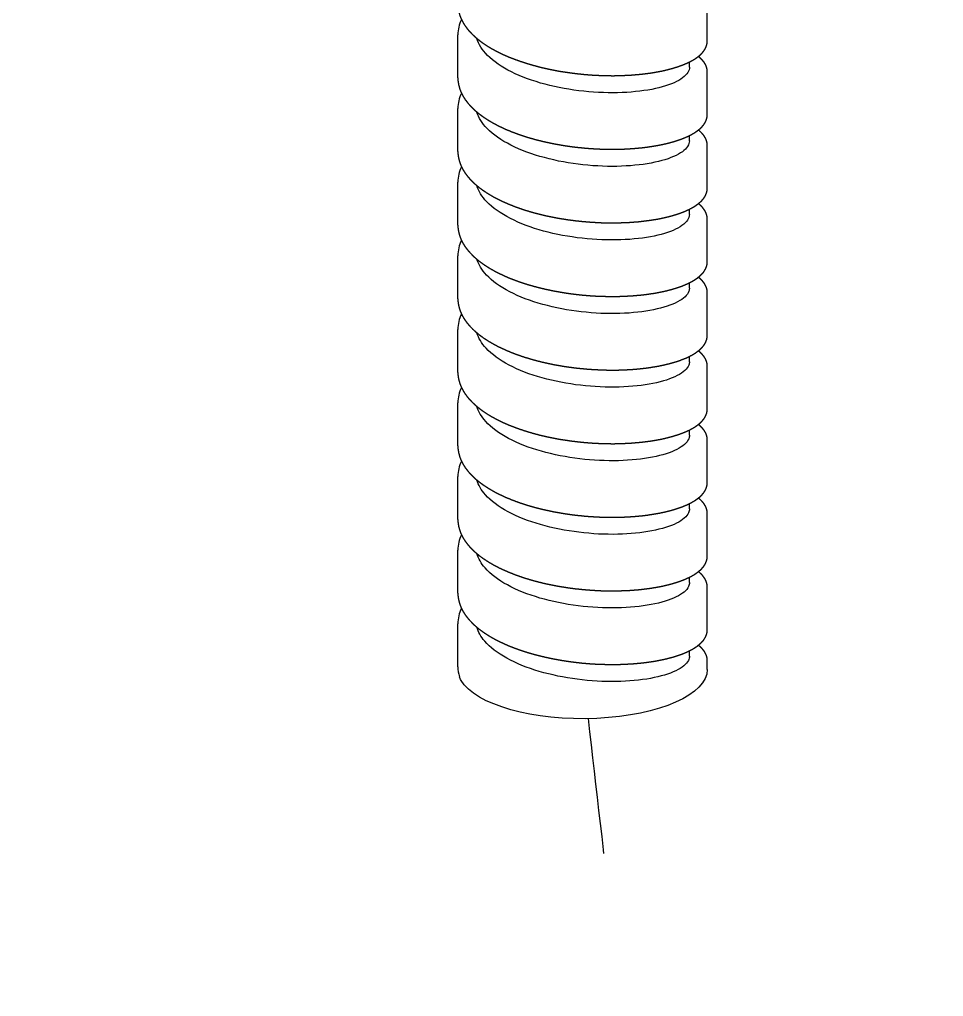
# Model space of a CAD drawing. Extents: x 1919 to 2339, y -1533 to -939.
# Drawn here: x 2101.2 to 2111.57, y -1285.83 to -1274.86 of the extents above; entities that cross this region are included whole.
import ezdxf

# ---------------------------------------------------------------- set-up
doc = ezdxf.new("R2010")
doc.units = 0
doc.header["$LTSCALE"] = 7
doc.header["$MEASUREMENT"] = 0
doc.linetypes.add('CENTER', pattern=[2, 1.25, -0.25, 0.25, -0.25])
doc.layers.add('CL', color=1, linetype='CENTER')
doc.layers.add('DWG', color=7, linetype='CONTINUOUS')

msp = doc.modelspace()

# ---------------------------------------------------------------- linework, layer by layer
at = {"layer": 'CL', "color": 1, "linetype": 'CENTER'}
msp.add_spline([(2098.18, -1416.952), (2100.984, -1432.484), (2130.026, -1423.891), (2127.916, -1358.228), (2107.86, -1285.062), (2107.586, -1282.708)], degree=3, dxfattribs=at)
at = {"layer": 'DWG'}
for p, q in [((2108.921, -1275.099), (2108.921, -1274.616)), ((2106.121, -1275.513), (2106.121, -1275.029)), ((2108.721, -1275.393), (2108.721, -1275.333)), ((2108.921, -1275.926), (2108.921, -1275.442)), ((2106.121, -1276.339), (2106.121, -1275.856)), ((2108.721, -1276.219), (2108.721, -1276.16)), ((2108.921, -1276.752), (2108.921, -1276.269)), ((2106.121, -1277.166), (2106.121, -1276.682)), ((2108.721, -1277.046), (2108.721, -1276.986)), ((2108.921, -1277.579), (2108.921, -1277.096)), ((2106.121, -1277.992), (2106.121, -1277.509)), ((2108.721, -1277.872), (2108.721, -1277.813)), ((2108.921, -1278.406), (2108.921, -1277.922)), ((2106.121, -1278.819), (2106.121, -1278.336)), ((2108.721, -1278.699), (2108.721, -1278.639)), ((2108.921, -1279.232), (2108.921, -1278.749)), ((2106.121, -1279.646), (2106.121, -1279.162)), ((2108.721, -1279.526), (2108.721, -1279.466)), ((2108.921, -1280.059), (2108.921, -1279.575)), ((2106.121, -1280.472), (2106.121, -1279.989)), ((2108.721, -1280.352), (2108.721, -1280.293)), ((2108.921, -1280.885), (2108.921, -1280.402)), ((2106.121, -1281.299), (2106.121, -1280.815)), ((2108.721, -1281.179), (2108.721, -1281.119)), ((2108.921, -1281.712), (2108.921, -1281.229)), ((2106.121, -1282.125), (2106.121, -1281.642)), ((2108.721, -1282.005), (2108.721, -1281.946)), ((2108.921, -1282.155), (2108.921, -1282.055))]:
    msp.add_line(p, q, dxfattribs=at)
for centre, radius, start, end in [((2106.52, -1275.033), 0.4, 153.9251, 179.4088), ((2106.52, -1275.86), 0.4, 153.9251, 179.4088), ((2106.52, -1276.687), 0.4, 153.9251, 179.4088), ((2106.52, -1277.513), 0.4, 153.9251, 179.4088), ((2106.52, -1278.34), 0.4, 153.9251, 179.4088), ((2106.52, -1279.166), 0.4, 153.9251, 179.4088), ((2106.52, -1279.993), 0.4, 153.9251, 179.4088), ((2106.52, -1280.82), 0.4, 153.9251, 179.4088), ((2106.52, -1281.646), 0.4, 153.9251, 179.4088), ((2106.502, -1282.124), 0.382, 180.1448, 197.3432)]:
    msp.add_arc(centre, radius, start, end, dxfattribs=at)
at = {"layer": 'DWG', "extrusion": (0, 0, -1)}
msp.add_ellipse((2107.521, -1282.155), major_axis=(-1.4, 0), ratio=0.395546, start_param=3.141593, end_param=6.056049, dxfattribs=at)
at = {"layer": 'DWG'}
for points, degree, knots in [([(2106.121, -1274.686), (2106.121, -1274.705), (2106.122, -1274.723), (2106.125, -1274.742), (2106.128, -1274.761), (2106.133, -1274.779), (2106.138, -1274.798), (2106.144, -1274.816), (2106.151, -1274.835), (2106.159, -1274.853), (2106.168, -1274.871), (2106.177, -1274.889), (2106.188, -1274.906), (2106.199, -1274.924), (2106.212, -1274.941), (2106.225, -1274.959), (2106.239, -1274.976), (2106.254, -1274.993), (2106.27, -1275.009), (2106.286, -1275.026), (2106.303, -1275.042), (2106.321, -1275.058), (2106.34, -1275.074), (2106.359, -1275.089), (2106.38, -1275.105), (2106.4, -1275.12), (2106.422, -1275.134), (2106.444, -1275.149), (2106.466, -1275.163), (2106.49, -1275.177), (2106.514, -1275.19), (2106.538, -1275.204), (2106.563, -1275.217), (2106.589, -1275.23), (2106.616, -1275.243), (2106.643, -1275.255), (2106.67, -1275.267), (2106.698, -1275.279), (2106.726, -1275.29), (2106.755, -1275.301), (2106.785, -1275.312), (2106.815, -1275.323), (2106.845, -1275.333), (2106.876, -1275.343), (2106.908, -1275.353), (2106.939, -1275.362), (2106.971, -1275.371), (2107.004, -1275.38), (2107.036, -1275.389), (2107.069, -1275.397), (2107.102, -1275.404), (2107.136, -1275.412), (2107.169, -1275.419), (2107.202, -1275.425), (2107.236, -1275.432), (2107.27, -1275.438), (2107.305, -1275.443), (2107.339, -1275.448), (2107.373, -1275.453), (2107.408, -1275.458), (2107.442, -1275.462), (2107.477, -1275.466), (2107.512, -1275.47), (2107.546, -1275.473), (2107.583, -1275.476), (2107.62, -1275.479), (2107.657, -1275.481), (2107.695, -1275.483), (2107.731, -1275.484), (2107.768, -1275.486), (2107.805, -1275.486), (2107.841, -1275.487), (2107.878, -1275.487), (2107.913, -1275.486), (2107.949, -1275.485), (2107.984, -1275.484), (2108.019, -1275.482), (2108.053, -1275.481), (2108.088, -1275.478), (2108.121, -1275.475), (2108.155, -1275.472), (2108.188, -1275.469), (2108.22, -1275.465), (2108.252, -1275.461), (2108.283, -1275.457), (2108.314, -1275.452), (2108.344, -1275.447), (2108.374, -1275.441), (2108.403, -1275.436), (2108.432, -1275.43), (2108.459, -1275.423), (2108.487, -1275.416), (2108.513, -1275.409), (2108.539, -1275.402), (2108.564, -1275.394), (2108.589, -1275.387), (2108.612, -1275.378), (2108.635, -1275.37), (2108.657, -1275.361), (2108.679, -1275.352), (2108.699, -1275.343), (2108.719, -1275.334), (2108.738, -1275.324), (2108.757, -1275.314), (2108.774, -1275.303), (2108.791, -1275.293), (2108.806, -1275.282), (2108.821, -1275.271), (2108.835, -1275.259), (2108.848, -1275.247), (2108.86, -1275.236), (2108.87, -1275.223), (2108.88, -1275.212), (2108.888, -1275.2), (2108.895, -1275.188), (2108.902, -1275.176), (2108.907, -1275.164), (2108.912, -1275.151), (2108.916, -1275.138), (2108.918, -1275.125), (2108.92, -1275.112), (2108.921, -1275.099)], 1, [0, 0, 0.175845, 0.351689, 0.527534, 0.703378, 0.879223, 1.055067, 1.230912, 1.406757, 1.582601, 1.758446, 1.93429, 2.110135, 2.287598, 2.465062, 2.642525, 2.819989, 2.997452, 3.174916, 3.35238, 3.529843, 3.707307, 3.88477, 4.062234, 4.239697, 4.41456, 4.589423, 4.764285, 4.939148, 5.114011, 5.288874, 5.463736, 5.638599, 5.813462, 5.988325, 6.163187, 6.33805, 6.512913, 6.688138, 6.863362, 7.038587, 7.213812, 7.389037, 7.564262, 7.739487, 7.914711, 8.089936, 8.265161, 8.440386, 8.615611, 8.790836, 8.964126, 9.137416, 9.310706, 9.483996, 9.657286, 9.830576, 10.003866, 10.177156, 10.350446, 10.523736, 10.697026, 10.870316, 11.043606, 11.230218, 11.41683, 11.603442, 11.790054, 11.976666, 12.163278, 12.349889, 12.536501, 12.723113, 12.909725, 13.096337, 13.282949, 13.469353, 13.655757, 13.842161, 14.028565, 14.214969, 14.401374, 14.587778, 14.774182, 14.960586, 15.14699, 15.333394, 15.519798, 15.707045, 15.894291, 16.081538, 16.268784, 16.456031, 16.643277, 16.830524, 17.01777, 17.205017, 17.392263, 17.57951, 17.766756, 17.957056, 18.147355, 18.337654, 18.527954, 18.718253, 18.908552, 19.098852, 19.289151, 19.47945, 19.66975, 19.860049, 20.050348, 20.222322, 20.394295, 20.566269, 20.738242, 20.910216, 21.082189, 21.254163, 21.426136, 21.59811, 21.770083, 21.770083]), ([(2108.721, -1275.393), (2108.72, -1275.402), (2108.713, -1275.454), (2108.625, -1275.545), (2108.357, -1275.64), (2107.976, -1275.687), (2107.534, -1275.673), (2107.09, -1275.594), (2106.704, -1275.453), (2106.439, -1275.271), (2106.353, -1275.134), (2106.334, -1275.069)], 3, [58.612776, 58.612776, 58.612776, 58.612776, 58.695837, 59.064993, 59.434149, 59.803305, 60.172462, 60.541618, 60.910774, 61.27993, 61.606565, 61.606565, 61.606565, 61.606565]), ([(2108.921, -1275.442), (2108.92, -1275.43), (2108.919, -1275.418), (2108.916, -1275.406), (2108.913, -1275.393), (2108.909, -1275.381), (2108.904, -1275.37), (2108.898, -1275.358), (2108.891, -1275.347), (2108.884, -1275.335), (2108.875, -1275.325), (2108.867, -1275.314), (2108.856, -1275.303), (2108.845, -1275.292), (2108.833, -1275.281), (2108.821, -1275.271)], 1, [0, 0, 0.162538, 0.325076, 0.487615, 0.650153, 0.812691, 0.975229, 1.137767, 1.300306, 1.462844, 1.625382, 1.78792, 1.964575, 2.141229, 2.317883, 2.4851, 2.4851]), ([(2106.121, -1275.513), (2106.121, -1275.531), (2106.122, -1275.55), (2106.125, -1275.569), (2106.128, -1275.587), (2106.133, -1275.606), (2106.138, -1275.625), (2106.144, -1275.643), (2106.151, -1275.661), (2106.159, -1275.68), (2106.168, -1275.698), (2106.177, -1275.715), (2106.188, -1275.733), (2106.199, -1275.751), (2106.212, -1275.768), (2106.225, -1275.785), (2106.239, -1275.802), (2106.254, -1275.819), (2106.27, -1275.836), (2106.286, -1275.852), (2106.303, -1275.869), (2106.321, -1275.885), (2106.34, -1275.9), (2106.359, -1275.916), (2106.38, -1275.931), (2106.4, -1275.946), (2106.422, -1275.961), (2106.444, -1275.975), (2106.466, -1275.989), (2106.49, -1276.003), (2106.514, -1276.017), (2106.538, -1276.03), (2106.563, -1276.044), (2106.589, -1276.057), (2106.616, -1276.069), (2106.643, -1276.082), (2106.67, -1276.094), (2106.698, -1276.105), (2106.726, -1276.117), (2106.755, -1276.128), (2106.785, -1276.139), (2106.815, -1276.15), (2106.845, -1276.16), (2106.876, -1276.17), (2106.908, -1276.18), (2106.939, -1276.189), (2106.971, -1276.198), (2107.004, -1276.207), (2107.036, -1276.215), (2107.069, -1276.223), (2107.102, -1276.231), (2107.136, -1276.238), (2107.169, -1276.245), (2107.202, -1276.252), (2107.236, -1276.258), (2107.27, -1276.264), (2107.305, -1276.27), (2107.339, -1276.275), (2107.373, -1276.28), (2107.408, -1276.285), (2107.442, -1276.289), (2107.477, -1276.293), (2107.512, -1276.296), (2107.546, -1276.3), (2107.583, -1276.303), (2107.62, -1276.305), (2107.657, -1276.308), (2107.695, -1276.31), (2107.731, -1276.311), (2107.768, -1276.312), (2107.805, -1276.313), (2107.841, -1276.313), (2107.878, -1276.313), (2107.913, -1276.313), (2107.949, -1276.312), (2107.984, -1276.311), (2108.019, -1276.309), (2108.053, -1276.307), (2108.088, -1276.305), (2108.121, -1276.302), (2108.155, -1276.299), (2108.188, -1276.296), (2108.22, -1276.292), (2108.252, -1276.288), (2108.283, -1276.283), (2108.314, -1276.278), (2108.344, -1276.273), (2108.374, -1276.268), (2108.403, -1276.262), (2108.432, -1276.256), (2108.459, -1276.25), (2108.487, -1276.243), (2108.513, -1276.236), (2108.539, -1276.229), (2108.564, -1276.221), (2108.589, -1276.213), (2108.612, -1276.205), (2108.635, -1276.197), (2108.657, -1276.188), (2108.679, -1276.179), (2108.699, -1276.17), (2108.719, -1276.16), (2108.738, -1276.15), (2108.757, -1276.14), (2108.774, -1276.13), (2108.791, -1276.119), (2108.806, -1276.108), (2108.821, -1276.097), (2108.835, -1276.086), (2108.848, -1276.074), (2108.86, -1276.062), (2108.87, -1276.05), (2108.88, -1276.039), (2108.888, -1276.027), (2108.895, -1276.015), (2108.902, -1276.003), (2108.907, -1275.99), (2108.912, -1275.978), (2108.916, -1275.965), (2108.918, -1275.952), (2108.92, -1275.939), (2108.921, -1275.926)], 1, [0, 0, 0.175845, 0.351689, 0.527534, 0.703379, 0.879223, 1.055068, 1.230913, 1.406757, 1.582602, 1.758447, 1.934291, 2.110136, 2.2876, 2.465063, 2.642527, 2.81999, 2.997454, 3.174917, 3.352381, 3.529844, 3.707308, 3.884771, 4.062235, 4.239698, 4.414561, 4.589424, 4.764287, 4.939149, 5.114012, 5.288875, 5.463738, 5.6386, 5.813463, 5.988326, 6.163189, 6.338051, 6.512914, 6.688139, 6.863364, 7.038589, 7.213813, 7.389038, 7.564263, 7.739488, 7.914713, 8.089938, 8.265162, 8.440387, 8.615612, 8.790837, 8.964127, 9.137417, 9.310707, 9.483997, 9.657287, 9.830577, 10.003867, 10.177157, 10.350447, 10.523737, 10.697027, 10.870317, 11.043607, 11.230219, 11.416831, 11.603443, 11.790055, 11.976667, 12.163279, 12.349891, 12.536503, 12.723115, 12.909726, 13.096338, 13.28295, 13.469354, 13.655758, 13.842163, 14.028567, 14.214971, 14.401375, 14.587779, 14.774183, 14.960587, 15.146991, 15.333395, 15.5198, 15.707046, 15.894293, 16.081539, 16.268786, 16.456032, 16.643279, 16.830525, 17.017772, 17.205018, 17.392265, 17.579511, 17.766758, 17.957057, 18.147356, 18.337656, 18.527955, 18.718254, 18.908554, 19.098853, 19.289152, 19.479452, 19.669751, 19.86005, 20.05035, 20.222323, 20.394296, 20.56627, 20.738243, 20.910217, 21.08219, 21.254163, 21.426137, 21.59811, 21.770083, 21.770083]), ([(2108.721, -1276.219), (2108.72, -1276.229), (2108.712, -1276.282), (2108.621, -1276.374), (2108.35, -1276.468), (2107.968, -1276.514), (2107.525, -1276.499), (2107.082, -1276.418), (2106.698, -1276.276), (2106.437, -1276.094), (2106.352, -1275.959), (2106.334, -1275.895)], 3, [52.329591, 52.329591, 52.329591, 52.329591, 52.420181, 52.789337, 53.158494, 53.52765, 53.896806, 54.265962, 54.635118, 55.004275, 55.32338, 55.32338, 55.32338, 55.32338]), ([(2108.921, -1276.269), (2108.92, -1276.257), (2108.919, -1276.244), (2108.916, -1276.232), (2108.913, -1276.22), (2108.909, -1276.208), (2108.904, -1276.196), (2108.898, -1276.185), (2108.891, -1276.173), (2108.884, -1276.162), (2108.875, -1276.151), (2108.867, -1276.141), (2108.856, -1276.129), (2108.845, -1276.118), (2108.833, -1276.107), (2108.821, -1276.097)], 1, [0, 0, 0.162538, 0.325077, 0.487615, 0.650153, 0.812691, 0.97523, 1.137768, 1.300306, 1.462845, 1.625383, 1.787921, 1.964576, 2.14123, 2.317884, 2.4851, 2.4851]), ([(2106.121, -1276.339), (2106.121, -1276.358), (2106.122, -1276.377), (2106.125, -1276.395), (2106.128, -1276.414), (2106.133, -1276.433), (2106.138, -1276.451), (2106.144, -1276.47), (2106.151, -1276.488), (2106.159, -1276.506), (2106.168, -1276.524), (2106.177, -1276.542), (2106.188, -1276.56), (2106.199, -1276.577), (2106.212, -1276.595), (2106.225, -1276.612), (2106.239, -1276.629), (2106.254, -1276.646), (2106.27, -1276.662), (2106.286, -1276.679), (2106.303, -1276.695), (2106.321, -1276.711), (2106.34, -1276.727), (2106.359, -1276.743), (2106.38, -1276.758), (2106.4, -1276.773), (2106.422, -1276.787), (2106.444, -1276.802), (2106.466, -1276.816), (2106.49, -1276.83), (2106.514, -1276.844), (2106.538, -1276.857), (2106.563, -1276.87), (2106.589, -1276.883), (2106.616, -1276.896), (2106.643, -1276.908), (2106.67, -1276.92), (2106.698, -1276.932), (2106.726, -1276.943), (2106.755, -1276.955), (2106.785, -1276.966), (2106.815, -1276.976), (2106.845, -1276.987), (2106.876, -1276.997), (2106.908, -1277.006), (2106.939, -1277.016), (2106.971, -1277.025), (2107.004, -1277.033), (2107.036, -1277.042), (2107.069, -1277.05), (2107.102, -1277.058), (2107.136, -1277.065), (2107.169, -1277.072), (2107.202, -1277.078), (2107.236, -1277.085), (2107.27, -1277.091), (2107.305, -1277.096), (2107.339, -1277.102), (2107.373, -1277.107), (2107.408, -1277.111), (2107.442, -1277.116), (2107.477, -1277.119), (2107.512, -1277.123), (2107.546, -1277.126), (2107.583, -1277.129), (2107.62, -1277.132), (2107.657, -1277.134), (2107.695, -1277.136), (2107.731, -1277.138), (2107.768, -1277.139), (2107.805, -1277.139), (2107.841, -1277.14), (2107.878, -1277.14), (2107.913, -1277.139), (2107.949, -1277.138), (2107.984, -1277.137), (2108.019, -1277.136), (2108.053, -1277.134), (2108.088, -1277.131), (2108.121, -1277.129), (2108.155, -1277.126), (2108.188, -1277.122), (2108.22, -1277.118), (2108.252, -1277.114), (2108.283, -1277.11), (2108.314, -1277.105), (2108.344, -1277.1), (2108.374, -1277.095), (2108.403, -1277.089), (2108.432, -1277.083), (2108.459, -1277.076), (2108.487, -1277.07), (2108.513, -1277.063), (2108.539, -1277.055), (2108.564, -1277.048), (2108.589, -1277.04), (2108.612, -1277.032), (2108.635, -1277.023), (2108.657, -1277.015), (2108.679, -1277.006), (2108.699, -1276.996), (2108.719, -1276.987), (2108.738, -1276.977), (2108.757, -1276.967), (2108.774, -1276.957), (2108.791, -1276.946), (2108.806, -1276.935), (2108.821, -1276.924), (2108.835, -1276.912), (2108.848, -1276.901), (2108.86, -1276.889), (2108.87, -1276.876), (2108.88, -1276.865), (2108.888, -1276.853), (2108.895, -1276.842), (2108.902, -1276.829), (2108.907, -1276.817), (2108.912, -1276.804), (2108.916, -1276.791), (2108.918, -1276.779), (2108.92, -1276.766), (2108.921, -1276.752)], 1, [0, 0, 0.175845, 0.35169, 0.527534, 0.703379, 0.879224, 1.055069, 1.230913, 1.406758, 1.582603, 1.758448, 1.934292, 2.110137, 2.287601, 2.465064, 2.642528, 2.819991, 2.997455, 3.174918, 3.352382, 3.529846, 3.707309, 3.884773, 4.062236, 4.2397, 4.414562, 4.589425, 4.764288, 4.939151, 5.114013, 5.288876, 5.463739, 5.638602, 5.813464, 5.988327, 6.16319, 6.338053, 6.512915, 6.68814, 6.863365, 7.03859, 7.213815, 7.389039, 7.564264, 7.739489, 7.914714, 8.089939, 8.265164, 8.440388, 8.615613, 8.790838, 8.964128, 9.137418, 9.310708, 9.483998, 9.657288, 9.830578, 10.003868, 10.177158, 10.350448, 10.523739, 10.697029, 10.870319, 11.043609, 11.230221, 11.416832, 11.603444, 11.790056, 11.976668, 12.16328, 12.349892, 12.536504, 12.723116, 12.909728, 13.09634, 13.282951, 13.469356, 13.65576, 13.842164, 14.028568, 14.214972, 14.401376, 14.58778, 14.774184, 14.960588, 15.146993, 15.333397, 15.519801, 15.707047, 15.894294, 16.08154, 16.268787, 16.456033, 16.64328, 16.830526, 17.017773, 17.205019, 17.392266, 17.579512, 17.766759, 17.957058, 18.147358, 18.337657, 18.527956, 18.718256, 18.908555, 19.098854, 19.289154, 19.479453, 19.669752, 19.860052, 20.050351, 20.222324, 20.394297, 20.566271, 20.738244, 20.910217, 21.08219, 21.254164, 21.426137, 21.59811, 21.770083, 21.770083]), ([(2108.721, -1277.046), (2108.72, -1277.057), (2108.711, -1277.11), (2108.616, -1277.203), (2108.343, -1277.296), (2107.959, -1277.341), (2107.516, -1277.324), (2107.073, -1277.242), (2106.691, -1277.099), (2106.434, -1276.918), (2106.352, -1276.784), (2106.334, -1276.722)], 3, [46.046406, 46.046406, 46.046406, 46.046406, 46.144526, 46.513682, 46.882838, 47.251994, 47.621151, 47.990307, 48.359463, 48.728619, 49.040194, 49.040194, 49.040194, 49.040194]), ([(2108.921, -1277.096), (2108.92, -1277.083), (2108.919, -1277.071), (2108.916, -1277.059), (2108.913, -1277.047), (2108.909, -1277.035), (2108.904, -1277.023), (2108.898, -1277.011), (2108.891, -1277), (2108.884, -1276.989), (2108.875, -1276.978), (2108.867, -1276.967), (2108.856, -1276.956), (2108.845, -1276.945), (2108.833, -1276.934), (2108.821, -1276.924)], 1, [0, 0, 0.162538, 0.325077, 0.487615, 0.650153, 0.812692, 0.97523, 1.137769, 1.300307, 1.462845, 1.625384, 1.787922, 1.964576, 2.141231, 2.317885, 2.4851, 2.4851]), ([(2106.121, -1277.166), (2106.121, -1277.184), (2106.122, -1277.203), (2106.125, -1277.222), (2106.128, -1277.241), (2106.133, -1277.259), (2106.138, -1277.278), (2106.144, -1277.296), (2106.151, -1277.315), (2106.159, -1277.333), (2106.168, -1277.351), (2106.177, -1277.369), (2106.188, -1277.386), (2106.199, -1277.404), (2106.212, -1277.421), (2106.225, -1277.438), (2106.239, -1277.455), (2106.254, -1277.472), (2106.27, -1277.489), (2106.286, -1277.506), (2106.303, -1277.522), (2106.321, -1277.538), (2106.34, -1277.554), (2106.359, -1277.569), (2106.38, -1277.585), (2106.4, -1277.599), (2106.422, -1277.614), (2106.444, -1277.628), (2106.466, -1277.643), (2106.49, -1277.657), (2106.514, -1277.67), (2106.538, -1277.684), (2106.563, -1277.697), (2106.589, -1277.71), (2106.616, -1277.722), (2106.643, -1277.735), (2106.67, -1277.747), (2106.698, -1277.759), (2106.726, -1277.77), (2106.755, -1277.781), (2106.785, -1277.792), (2106.815, -1277.803), (2106.845, -1277.813), (2106.876, -1277.823), (2106.908, -1277.833), (2106.939, -1277.842), (2106.971, -1277.851), (2107.004, -1277.86), (2107.036, -1277.868), (2107.069, -1277.876), (2107.102, -1277.884), (2107.136, -1277.891), (2107.169, -1277.898), (2107.202, -1277.905), (2107.236, -1277.911), (2107.27, -1277.917), (2107.305, -1277.923), (2107.339, -1277.928), (2107.373, -1277.933), (2107.408, -1277.938), (2107.442, -1277.942), (2107.477, -1277.946), (2107.512, -1277.95), (2107.546, -1277.953), (2107.583, -1277.956), (2107.62, -1277.959), (2107.657, -1277.961), (2107.695, -1277.963), (2107.731, -1277.964), (2107.768, -1277.965), (2107.805, -1277.966), (2107.841, -1277.966), (2107.878, -1277.966), (2107.913, -1277.966), (2107.949, -1277.965), (2107.984, -1277.964), (2108.019, -1277.962), (2108.053, -1277.96), (2108.088, -1277.958), (2108.121, -1277.955), (2108.155, -1277.952), (2108.188, -1277.949), (2108.22, -1277.945), (2108.252, -1277.941), (2108.283, -1277.936), (2108.314, -1277.932), (2108.344, -1277.927), (2108.374, -1277.921), (2108.403, -1277.915), (2108.432, -1277.909), (2108.459, -1277.903), (2108.487, -1277.896), (2108.513, -1277.889), (2108.539, -1277.882), (2108.564, -1277.874), (2108.589, -1277.866), (2108.612, -1277.858), (2108.635, -1277.85), (2108.657, -1277.841), (2108.679, -1277.832), (2108.699, -1277.823), (2108.719, -1277.813), (2108.738, -1277.804), (2108.757, -1277.793), (2108.774, -1277.783), (2108.791, -1277.772), (2108.806, -1277.762), (2108.821, -1277.75), (2108.835, -1277.739), (2108.848, -1277.727), (2108.86, -1277.715), (2108.87, -1277.703), (2108.88, -1277.692), (2108.888, -1277.68), (2108.895, -1277.668), (2108.902, -1277.656), (2108.907, -1277.644), (2108.912, -1277.631), (2108.916, -1277.618), (2108.918, -1277.605), (2108.92, -1277.592), (2108.921, -1277.579)], 1, [0, 0, 0.175845, 0.35169, 0.527535, 0.703379, 0.879224, 1.055069, 1.230914, 1.406759, 1.582604, 1.758449, 1.934294, 2.110138, 2.287602, 2.465065, 2.642529, 2.819993, 2.997456, 3.17492, 3.352383, 3.529847, 3.70731, 3.884774, 4.062237, 4.239701, 4.414564, 4.589426, 4.764289, 4.939152, 5.114015, 5.288877, 5.46374, 5.638603, 5.813466, 5.988328, 6.163191, 6.338054, 6.512917, 6.688141, 6.863366, 7.038591, 7.213816, 7.389041, 7.564265, 7.73949, 7.914715, 8.08994, 8.265165, 8.44039, 8.615614, 8.790839, 8.964129, 9.137419, 9.310709, 9.483999, 9.65729, 9.83058, 10.00387, 10.17716, 10.35045, 10.52374, 10.69703, 10.87032, 11.04361, 11.230222, 11.416834, 11.603446, 11.790057, 11.976669, 12.163281, 12.349893, 12.536505, 12.723117, 12.909729, 13.096341, 13.282953, 13.469357, 13.655761, 13.842165, 14.028569, 14.214973, 14.401377, 14.587781, 14.774186, 14.96059, 15.146994, 15.333398, 15.519802, 15.707049, 15.894295, 16.081542, 16.268788, 16.456035, 16.643281, 16.830528, 17.017774, 17.205021, 17.392267, 17.579514, 17.76676, 17.957059, 18.147359, 18.337658, 18.527957, 18.718257, 18.908556, 19.098855, 19.289155, 19.479454, 19.669753, 19.860053, 20.050352, 20.222325, 20.394298, 20.566272, 20.738245, 20.910218, 21.082191, 21.254164, 21.426137, 21.59811, 21.770083, 21.770083]), ([(2108.721, -1277.872), (2108.72, -1277.884), (2108.711, -1277.939), (2108.612, -1278.032), (2108.336, -1278.124), (2107.95, -1278.168), (2107.506, -1278.15), (2107.064, -1278.066), (2106.684, -1277.922), (2106.432, -1277.742), (2106.352, -1277.609), (2106.334, -1277.548)], 3, [39.76322, 39.76322, 39.76322, 39.76322, 39.86887, 40.238026, 40.607183, 40.976339, 41.345495, 41.714651, 42.083807, 42.452964, 42.757009, 42.757009, 42.757009, 42.757009]), ([(2108.921, -1277.922), (2108.92, -1277.91), (2108.919, -1277.898), (2108.916, -1277.885), (2108.913, -1277.873), (2108.909, -1277.861), (2108.904, -1277.849), (2108.898, -1277.838), (2108.891, -1277.826), (2108.884, -1277.815), (2108.875, -1277.804), (2108.867, -1277.794), (2108.856, -1277.782), (2108.845, -1277.771), (2108.833, -1277.761), (2108.821, -1277.751)], 1, [0, 0, 0.162538, 0.325077, 0.487615, 0.650154, 0.812692, 0.975231, 1.137769, 1.300308, 1.462846, 1.625385, 1.787923, 1.964577, 2.141232, 2.317886, 2.4851, 2.4851]), ([(2106.121, -1277.992), (2106.121, -1278.011), (2106.122, -1278.03), (2106.125, -1278.049), (2106.128, -1278.067), (2106.133, -1278.086), (2106.138, -1278.104), (2106.144, -1278.123), (2106.151, -1278.141), (2106.159, -1278.159), (2106.168, -1278.177), (2106.177, -1278.195), (2106.188, -1278.213), (2106.199, -1278.23), (2106.212, -1278.248), (2106.225, -1278.265), (2106.239, -1278.282), (2106.254, -1278.299), (2106.27, -1278.316), (2106.286, -1278.332), (2106.303, -1278.348), (2106.321, -1278.364), (2106.34, -1278.38), (2106.359, -1278.396), (2106.38, -1278.411), (2106.4, -1278.426), (2106.422, -1278.441), (2106.444, -1278.455), (2106.466, -1278.469), (2106.49, -1278.483), (2106.514, -1278.497), (2106.538, -1278.51), (2106.563, -1278.523), (2106.589, -1278.536), (2106.616, -1278.549), (2106.643, -1278.561), (2106.67, -1278.573), (2106.698, -1278.585), (2106.726, -1278.597), (2106.755, -1278.608), (2106.785, -1278.619), (2106.815, -1278.629), (2106.845, -1278.64), (2106.876, -1278.65), (2106.908, -1278.659), (2106.939, -1278.669), (2106.971, -1278.678), (2107.004, -1278.687), (2107.036, -1278.695), (2107.069, -1278.703), (2107.102, -1278.711), (2107.136, -1278.718), (2107.169, -1278.725), (2107.202, -1278.732), (2107.236, -1278.738), (2107.27, -1278.744), (2107.305, -1278.75), (2107.339, -1278.755), (2107.373, -1278.76), (2107.408, -1278.764), (2107.442, -1278.769), (2107.477, -1278.773), (2107.512, -1278.776), (2107.546, -1278.779), (2107.583, -1278.783), (2107.62, -1278.785), (2107.657, -1278.787), (2107.695, -1278.789), (2107.731, -1278.791), (2107.768, -1278.792), (2107.805, -1278.793), (2107.841, -1278.793), (2107.878, -1278.793), (2107.913, -1278.793), (2107.949, -1278.792), (2107.984, -1278.79), (2108.019, -1278.789), (2108.053, -1278.787), (2108.088, -1278.785), (2108.121, -1278.782), (2108.155, -1278.779), (2108.188, -1278.775), (2108.22, -1278.772), (2108.252, -1278.768), (2108.283, -1278.763), (2108.314, -1278.758), (2108.344, -1278.753), (2108.374, -1278.748), (2108.403, -1278.742), (2108.432, -1278.736), (2108.459, -1278.729), (2108.487, -1278.723), (2108.513, -1278.716), (2108.539, -1278.708), (2108.564, -1278.701), (2108.589, -1278.693), (2108.612, -1278.685), (2108.635, -1278.676), (2108.657, -1278.668), (2108.679, -1278.659), (2108.699, -1278.65), (2108.719, -1278.64), (2108.738, -1278.63), (2108.757, -1278.62), (2108.774, -1278.61), (2108.791, -1278.599), (2108.806, -1278.588), (2108.821, -1278.577), (2108.835, -1278.566), (2108.848, -1278.554), (2108.86, -1278.542), (2108.87, -1278.53), (2108.88, -1278.518), (2108.888, -1278.507), (2108.895, -1278.495), (2108.902, -1278.483), (2108.907, -1278.47), (2108.912, -1278.457), (2108.916, -1278.445), (2108.918, -1278.432), (2108.92, -1278.419), (2108.921, -1278.406)], 1, [0, 0, 0.175845, 0.35169, 0.527535, 0.70338, 0.879225, 1.05507, 1.230915, 1.40676, 1.582605, 1.75845, 1.934295, 2.11014, 2.287603, 2.465067, 2.64253, 2.819994, 2.997457, 3.174921, 3.352384, 3.529848, 3.707311, 3.884775, 4.062238, 4.239702, 4.414565, 4.589428, 4.76429, 4.939153, 5.114016, 5.288878, 5.463741, 5.638604, 5.813467, 5.988329, 6.163192, 6.338055, 6.512918, 6.688143, 6.863367, 7.038592, 7.213817, 7.389042, 7.564267, 7.739492, 7.914716, 8.089941, 8.265166, 8.440391, 8.615616, 8.79084, 8.964131, 9.137421, 9.310711, 9.484001, 9.657291, 9.830581, 10.003871, 10.177161, 10.350451, 10.523741, 10.697031, 10.870321, 11.043611, 11.230223, 11.416835, 11.603447, 11.790059, 11.97667, 12.163282, 12.349894, 12.536506, 12.723118, 12.90973, 13.096342, 13.282954, 13.469358, 13.655762, 13.842166, 14.02857, 14.214974, 14.401378, 14.587783, 14.774187, 14.960591, 15.146995, 15.333399, 15.519803, 15.70705, 15.894296, 16.081543, 16.268789, 16.456036, 16.643282, 16.830529, 17.017775, 17.205022, 17.392268, 17.579515, 17.766761, 17.957061, 18.14736, 18.337659, 18.527959, 18.718258, 18.908557, 19.098857, 19.289156, 19.479455, 19.669755, 19.860054, 20.050353, 20.222326, 20.394299, 20.566272, 20.738245, 20.910218, 21.082191, 21.254164, 21.426137, 21.59811, 21.770083, 21.770083]), ([(2108.721, -1278.699), (2108.72, -1278.712), (2108.71, -1278.767), (2108.608, -1278.861), (2108.329, -1278.952), (2107.942, -1278.994), (2107.497, -1278.975), (2107.056, -1278.891), (2106.677, -1278.746), (2106.43, -1278.565), (2106.351, -1278.434), (2106.334, -1278.375)], 3, [33.480035, 33.480035, 33.480035, 33.480035, 33.593215, 33.962371, 34.331527, 34.700683, 35.06984, 35.438996, 35.808152, 36.177308, 36.473824, 36.473824, 36.473824, 36.473824]), ([(2108.921, -1278.749), (2108.92, -1278.736), (2108.919, -1278.724), (2108.916, -1278.712), (2108.913, -1278.7), (2108.909, -1278.688), (2108.904, -1278.676), (2108.898, -1278.664), (2108.891, -1278.653), (2108.884, -1278.642), (2108.875, -1278.631), (2108.867, -1278.62), (2108.856, -1278.609), (2108.845, -1278.598), (2108.833, -1278.587), (2108.821, -1278.577)], 1, [0, 0, 0.162539, 0.325077, 0.487616, 0.650154, 0.812693, 0.975231, 1.13777, 1.300308, 1.462847, 1.625385, 1.787924, 1.964578, 2.141233, 2.317887, 2.4851, 2.4851]), ([(2106.121, -1278.819), (2106.121, -1278.838), (2106.122, -1278.856), (2106.125, -1278.875), (2106.128, -1278.894), (2106.133, -1278.912), (2106.138, -1278.931), (2106.144, -1278.949), (2106.151, -1278.968), (2106.159, -1278.986), (2106.168, -1279.004), (2106.177, -1279.022), (2106.188, -1279.039), (2106.199, -1279.057), (2106.212, -1279.074), (2106.225, -1279.092), (2106.239, -1279.109), (2106.254, -1279.126), (2106.27, -1279.142), (2106.286, -1279.159), (2106.303, -1279.175), (2106.321, -1279.191), (2106.34, -1279.207), (2106.359, -1279.222), (2106.38, -1279.238), (2106.4, -1279.253), (2106.422, -1279.267), (2106.444, -1279.282), (2106.466, -1279.296), (2106.49, -1279.31), (2106.514, -1279.323), (2106.538, -1279.337), (2106.563, -1279.35), (2106.589, -1279.363), (2106.616, -1279.376), (2106.643, -1279.388), (2106.67, -1279.4), (2106.698, -1279.412), (2106.726, -1279.423), (2106.755, -1279.434), (2106.785, -1279.445), (2106.815, -1279.456), (2106.845, -1279.466), (2106.876, -1279.476), (2106.908, -1279.486), (2106.939, -1279.495), (2106.971, -1279.505), (2107.004, -1279.513), (2107.036, -1279.522), (2107.069, -1279.53), (2107.102, -1279.537), (2107.136, -1279.545), (2107.169, -1279.552), (2107.202, -1279.558), (2107.236, -1279.565), (2107.27, -1279.571), (2107.305, -1279.576), (2107.339, -1279.581), (2107.373, -1279.586), (2107.408, -1279.591), (2107.442, -1279.595), (2107.477, -1279.599), (2107.512, -1279.603), (2107.546, -1279.606), (2107.583, -1279.609), (2107.62, -1279.612), (2107.657, -1279.614), (2107.695, -1279.616), (2107.731, -1279.617), (2107.768, -1279.619), (2107.805, -1279.619), (2107.841, -1279.62), (2107.878, -1279.62), (2107.913, -1279.619), (2107.949, -1279.618), (2107.984, -1279.617), (2108.019, -1279.615), (2108.053, -1279.614), (2108.088, -1279.611), (2108.121, -1279.608), (2108.155, -1279.605), (2108.188, -1279.602), (2108.22, -1279.598), (2108.252, -1279.594), (2108.283, -1279.59), (2108.314, -1279.585), (2108.344, -1279.58), (2108.374, -1279.574), (2108.403, -1279.569), (2108.432, -1279.563), (2108.459, -1279.556), (2108.487, -1279.549), (2108.513, -1279.542), (2108.539, -1279.535), (2108.564, -1279.527), (2108.589, -1279.52), (2108.612, -1279.511), (2108.635, -1279.503), (2108.657, -1279.494), (2108.679, -1279.485), (2108.699, -1279.476), (2108.719, -1279.467), (2108.738, -1279.457), (2108.757, -1279.447), (2108.774, -1279.436), (2108.791, -1279.426), (2108.806, -1279.415), (2108.821, -1279.404), (2108.835, -1279.392), (2108.848, -1279.38), (2108.86, -1279.369), (2108.87, -1279.356), (2108.88, -1279.345), (2108.888, -1279.333), (2108.895, -1279.321), (2108.902, -1279.309), (2108.907, -1279.297), (2108.912, -1279.284), (2108.916, -1279.271), (2108.918, -1279.258), (2108.92, -1279.245), (2108.921, -1279.232)], 1, [0, 0, 0.175845, 0.35169, 0.527535, 0.70338, 0.879225, 1.05507, 1.230915, 1.40676, 1.582605, 1.758451, 1.934296, 2.110141, 2.287604, 2.465068, 2.642531, 2.819995, 2.997458, 3.174922, 3.352385, 3.529849, 3.707312, 3.884776, 4.06224, 4.239703, 4.414566, 4.589429, 4.764291, 4.939154, 5.114017, 5.28888, 5.463742, 5.638605, 5.813468, 5.988331, 6.163193, 6.338056, 6.512919, 6.688144, 6.863368, 7.038593, 7.213818, 7.389043, 7.564268, 7.739493, 7.914717, 8.089942, 8.265167, 8.440392, 8.615617, 8.790842, 8.964132, 9.137422, 9.310712, 9.484002, 9.657292, 9.830582, 10.003872, 10.177162, 10.350452, 10.523742, 10.697032, 10.870322, 11.043612, 11.230224, 11.416836, 11.603448, 11.79006, 11.976672, 12.163283, 12.349895, 12.536507, 12.723119, 12.909731, 13.096343, 13.282955, 13.469359, 13.655763, 13.842167, 14.028571, 14.214975, 14.40138, 14.587784, 14.774188, 14.960592, 15.146996, 15.3334, 15.519804, 15.707051, 15.894297, 16.081544, 16.26879, 16.456037, 16.643283, 16.83053, 17.017776, 17.205023, 17.392269, 17.579516, 17.766762, 17.957062, 18.147361, 18.33766, 18.52796, 18.718259, 18.908558, 19.098858, 19.289157, 19.479456, 19.669756, 19.860055, 20.050354, 20.222327, 20.3943, 20.566273, 20.738246, 20.910219, 21.082192, 21.254165, 21.426138, 21.598111, 21.770083, 21.770083]), ([(2108.721, -1279.526), (2108.72, -1279.539), (2108.709, -1279.595), (2108.604, -1279.69), (2108.322, -1279.78), (2107.933, -1279.821), (2107.488, -1279.801), (2107.047, -1279.715), (2106.671, -1279.569), (2106.427, -1279.389), (2106.351, -1279.259), (2106.334, -1279.202)], 3, [27.19685, 27.19685, 27.19685, 27.19685, 27.317559, 27.686715, 28.055872, 28.425028, 28.794184, 29.16334, 29.532496, 29.901653, 30.190639, 30.190639, 30.190639, 30.190639]), ([(2108.921, -1279.575), (2108.92, -1279.563), (2108.919, -1279.551), (2108.916, -1279.539), (2108.913, -1279.526), (2108.909, -1279.514), (2108.904, -1279.503), (2108.898, -1279.491), (2108.891, -1279.48), (2108.884, -1279.468), (2108.875, -1279.458), (2108.867, -1279.447), (2108.856, -1279.436), (2108.845, -1279.425), (2108.833, -1279.414), (2108.821, -1279.404)], 1, [0, 0, 0.162539, 0.325077, 0.487616, 0.650154, 0.812693, 0.975232, 1.13777, 1.300309, 1.462848, 1.625386, 1.787925, 1.964579, 2.141234, 2.317888, 2.4851, 2.4851]), ([(2106.121, -1279.646), (2106.121, -1279.664), (2106.122, -1279.683), (2106.125, -1279.702), (2106.128, -1279.72), (2106.133, -1279.739), (2106.138, -1279.758), (2106.144, -1279.776), (2106.151, -1279.794), (2106.159, -1279.813), (2106.168, -1279.831), (2106.177, -1279.848), (2106.188, -1279.866), (2106.199, -1279.884), (2106.212, -1279.901), (2106.225, -1279.918), (2106.239, -1279.935), (2106.254, -1279.952), (2106.27, -1279.969), (2106.286, -1279.985), (2106.303, -1280.002), (2106.321, -1280.018), (2106.34, -1280.033), (2106.359, -1280.049), (2106.38, -1280.064), (2106.4, -1280.079), (2106.422, -1280.094), (2106.444, -1280.108), (2106.466, -1280.122), (2106.49, -1280.136), (2106.514, -1280.15), (2106.538, -1280.164), (2106.563, -1280.177), (2106.589, -1280.19), (2106.616, -1280.202), (2106.643, -1280.215), (2106.67, -1280.227), (2106.698, -1280.238), (2106.726, -1280.25), (2106.755, -1280.261), (2106.785, -1280.272), (2106.815, -1280.283), (2106.845, -1280.293), (2106.876, -1280.303), (2106.908, -1280.313), (2106.939, -1280.322), (2106.971, -1280.331), (2107.004, -1280.34), (2107.036, -1280.348), (2107.069, -1280.356), (2107.102, -1280.364), (2107.136, -1280.371), (2107.169, -1280.378), (2107.202, -1280.385), (2107.236, -1280.391), (2107.27, -1280.397), (2107.305, -1280.403), (2107.339, -1280.408), (2107.373, -1280.413), (2107.408, -1280.418), (2107.442, -1280.422), (2107.477, -1280.426), (2107.512, -1280.429), (2107.546, -1280.433), (2107.583, -1280.436), (2107.62, -1280.438), (2107.657, -1280.441), (2107.695, -1280.443), (2107.731, -1280.444), (2107.768, -1280.445), (2107.805, -1280.446), (2107.841, -1280.446), (2107.878, -1280.446), (2107.913, -1280.446), (2107.949, -1280.445), (2107.984, -1280.444), (2108.019, -1280.442), (2108.053, -1280.44), (2108.088, -1280.438), (2108.121, -1280.435), (2108.155, -1280.432), (2108.188, -1280.429), (2108.22, -1280.425), (2108.252, -1280.421), (2108.283, -1280.416), (2108.314, -1280.411), (2108.344, -1280.406), (2108.374, -1280.401), (2108.403, -1280.395), (2108.432, -1280.389), (2108.459, -1280.383), (2108.487, -1280.376), (2108.513, -1280.369), (2108.539, -1280.362), (2108.564, -1280.354), (2108.589, -1280.346), (2108.612, -1280.338), (2108.635, -1280.33), (2108.657, -1280.321), (2108.679, -1280.312), (2108.699, -1280.303), (2108.719, -1280.293), (2108.738, -1280.283), (2108.757, -1280.273), (2108.774, -1280.263), (2108.791, -1280.252), (2108.806, -1280.241), (2108.821, -1280.23), (2108.835, -1280.219), (2108.848, -1280.207), (2108.86, -1280.195), (2108.87, -1280.183), (2108.88, -1280.172), (2108.888, -1280.16), (2108.895, -1280.148), (2108.902, -1280.136), (2108.907, -1280.123), (2108.912, -1280.111), (2108.916, -1280.098), (2108.918, -1280.085), (2108.92, -1280.072), (2108.921, -1280.059)], 1, [0, 0, 0.175845, 0.35169, 0.527535, 0.703381, 0.879226, 1.055071, 1.230916, 1.406761, 1.582606, 1.758451, 1.934296, 2.110142, 2.287605, 2.465069, 2.642532, 2.819996, 2.997459, 3.174923, 3.352386, 3.52985, 3.707314, 3.884777, 4.062241, 4.239704, 4.414567, 4.58943, 4.764292, 4.939155, 5.114018, 5.288881, 5.463743, 5.638606, 5.813469, 5.988332, 6.163194, 6.338057, 6.51292, 6.688145, 6.86337, 7.038594, 7.213819, 7.389044, 7.564269, 7.739494, 7.914718, 8.089943, 8.265168, 8.440393, 8.615618, 8.790843, 8.964133, 9.137423, 9.310713, 9.484003, 9.657293, 9.830583, 10.003873, 10.177163, 10.350453, 10.523743, 10.697033, 10.870323, 11.043613, 11.230225, 11.416837, 11.603449, 11.790061, 11.976673, 12.163285, 12.349896, 12.536508, 12.72312, 12.909732, 13.096344, 13.282956, 13.46936, 13.655764, 13.842168, 14.028572, 14.214976, 14.401381, 14.587785, 14.774189, 14.960593, 15.146997, 15.333401, 15.519805, 15.707052, 15.894298, 16.081545, 16.268791, 16.456038, 16.643284, 16.830531, 17.017777, 17.205024, 17.39227, 17.579517, 17.766763, 17.957063, 18.147362, 18.337661, 18.527961, 18.71826, 18.908559, 19.098859, 19.289158, 19.479458, 19.669757, 19.860056, 20.050356, 20.222328, 20.394301, 20.566274, 20.738247, 20.910219, 21.082192, 21.254165, 21.426138, 21.598111, 21.770083, 21.770083]), ([(2108.721, -1280.352), (2108.72, -1280.367), (2108.708, -1280.424), (2108.599, -1280.518), (2108.315, -1280.608), (2107.924, -1280.648), (2107.479, -1280.626), (2107.039, -1280.539), (2106.664, -1280.392), (2106.425, -1280.213), (2106.35, -1280.085), (2106.334, -1280.028)], 3, [20.913664, 20.913664, 20.913664, 20.913664, 21.041904, 21.41106, 21.780216, 22.149372, 22.518529, 22.887685, 23.256841, 23.625997, 23.907453, 23.907453, 23.907453, 23.907453]), ([(2108.921, -1280.402), (2108.92, -1280.39), (2108.919, -1280.377), (2108.916, -1280.365), (2108.913, -1280.353), (2108.909, -1280.341), (2108.904, -1280.329), (2108.898, -1280.318), (2108.891, -1280.306), (2108.884, -1280.295), (2108.875, -1280.284), (2108.867, -1280.274), (2108.856, -1280.262), (2108.845, -1280.251), (2108.833, -1280.24), (2108.821, -1280.23)], 1, [0, 0, 0.162539, 0.325077, 0.487616, 0.650155, 0.812694, 0.975232, 1.137771, 1.30031, 1.462848, 1.625387, 1.787926, 1.96458, 2.141235, 2.317889, 2.4851, 2.4851]), ([(2106.121, -1280.472), (2106.121, -1280.491), (2106.122, -1280.51), (2106.125, -1280.528), (2106.128, -1280.547), (2106.133, -1280.566), (2106.138, -1280.584), (2106.144, -1280.603), (2106.151, -1280.621), (2106.159, -1280.639), (2106.168, -1280.657), (2106.177, -1280.675), (2106.188, -1280.693), (2106.199, -1280.71), (2106.212, -1280.728), (2106.225, -1280.745), (2106.239, -1280.762), (2106.254, -1280.779), (2106.27, -1280.795), (2106.286, -1280.812), (2106.303, -1280.828), (2106.321, -1280.844), (2106.34, -1280.86), (2106.359, -1280.876), (2106.38, -1280.891), (2106.4, -1280.906), (2106.422, -1280.92), (2106.444, -1280.935), (2106.466, -1280.949), (2106.49, -1280.963), (2106.514, -1280.977), (2106.538, -1280.99), (2106.563, -1281.003), (2106.589, -1281.016), (2106.616, -1281.029), (2106.643, -1281.041), (2106.67, -1281.053), (2106.698, -1281.065), (2106.726, -1281.076), (2106.755, -1281.088), (2106.785, -1281.099), (2106.815, -1281.109), (2106.845, -1281.12), (2106.876, -1281.13), (2106.908, -1281.139), (2106.939, -1281.149), (2106.971, -1281.158), (2107.004, -1281.166), (2107.036, -1281.175), (2107.069, -1281.183), (2107.102, -1281.191), (2107.136, -1281.198), (2107.169, -1281.205), (2107.202, -1281.211), (2107.236, -1281.218), (2107.27, -1281.224), (2107.305, -1281.229), (2107.339, -1281.235), (2107.373, -1281.24), (2107.408, -1281.244), (2107.442, -1281.249), (2107.477, -1281.252), (2107.512, -1281.256), (2107.546, -1281.259), (2107.583, -1281.262), (2107.62, -1281.265), (2107.657, -1281.267), (2107.695, -1281.269), (2107.731, -1281.271), (2107.768, -1281.272), (2107.805, -1281.272), (2107.841, -1281.273), (2107.878, -1281.273), (2107.913, -1281.272), (2107.949, -1281.271), (2107.984, -1281.27), (2108.019, -1281.269), (2108.053, -1281.267), (2108.088, -1281.264), (2108.121, -1281.262), (2108.155, -1281.259), (2108.188, -1281.255), (2108.22, -1281.251), (2108.252, -1281.247), (2108.283, -1281.243), (2108.314, -1281.238), (2108.344, -1281.233), (2108.374, -1281.228), (2108.403, -1281.222), (2108.432, -1281.216), (2108.459, -1281.209), (2108.487, -1281.203), (2108.513, -1281.196), (2108.539, -1281.188), (2108.564, -1281.181), (2108.589, -1281.173), (2108.612, -1281.165), (2108.635, -1281.156), (2108.657, -1281.148), (2108.679, -1281.139), (2108.699, -1281.129), (2108.719, -1281.12), (2108.738, -1281.11), (2108.757, -1281.1), (2108.774, -1281.09), (2108.791, -1281.079), (2108.806, -1281.068), (2108.821, -1281.057), (2108.835, -1281.045), (2108.848, -1281.034), (2108.86, -1281.022), (2108.87, -1281.009), (2108.88, -1280.998), (2108.888, -1280.986), (2108.895, -1280.975), (2108.902, -1280.962), (2108.907, -1280.95), (2108.912, -1280.937), (2108.916, -1280.925), (2108.918, -1280.912), (2108.92, -1280.899), (2108.921, -1280.885)], 1, [0, 0, 0.175843, 0.351686, 0.527529, 0.703372, 0.879215, 1.055058, 1.230901, 1.406744, 1.582587, 1.75843, 1.934273, 2.110116, 2.28758, 2.465043, 2.642507, 2.819971, 2.997434, 3.174898, 3.352361, 3.529825, 3.707288, 3.884752, 4.062215, 4.239679, 4.414541, 4.589404, 4.764267, 4.939129, 5.113992, 5.288855, 5.463718, 5.63858, 5.813443, 5.988306, 6.163168, 6.338031, 6.512894, 6.688118, 6.863343, 7.038568, 7.213793, 7.389018, 7.564243, 7.739468, 7.914692, 8.089917, 8.265142, 8.440367, 8.615592, 8.790817, 8.964107, 9.137397, 9.310687, 9.483977, 9.657267, 9.830557, 10.003847, 10.177137, 10.350427, 10.523717, 10.697007, 10.870297, 11.043587, 11.230199, 11.416811, 11.603423, 11.790035, 11.976647, 12.163259, 12.349871, 12.536483, 12.723095, 12.909706, 13.096318, 13.28293, 13.469334, 13.655739, 13.842143, 14.028547, 14.214951, 14.401355, 14.587759, 14.774163, 14.960567, 15.146971, 15.333376, 15.51978, 15.707026, 15.894273, 16.081519, 16.268766, 16.456012, 16.643259, 16.830505, 17.017752, 17.204998, 17.392245, 17.579491, 17.766738, 17.957037, 18.147336, 18.337635, 18.527935, 18.718234, 18.908533, 19.098833, 19.289132, 19.479431, 19.66973, 19.86003, 20.050329, 20.222304, 20.39428, 20.566255, 20.738231, 20.910206, 21.082182, 21.254157, 21.426133, 21.598108, 21.770084, 21.770084]), ([(2108.721, -1281.179), (2108.72, -1281.194), (2108.707, -1281.252), (2108.595, -1281.347), (2108.308, -1281.436), (2107.915, -1281.475), (2107.469, -1281.452), (2107.03, -1281.363), (2106.657, -1281.215), (2106.423, -1281.036), (2106.35, -1280.91), (2106.334, -1280.855)], 3, [14.630479, 14.630479, 14.630479, 14.630479, 14.766248, 15.135404, 15.504561, 15.873717, 16.242873, 16.612029, 16.981185, 17.350342, 17.624268, 17.624268, 17.624268, 17.624268]), ([(2108.921, -1281.229), (2108.92, -1281.216), (2108.919, -1281.204), (2108.916, -1281.192), (2108.913, -1281.18), (2108.909, -1281.168), (2108.904, -1281.156), (2108.898, -1281.144), (2108.891, -1281.133), (2108.884, -1281.122), (2108.875, -1281.111), (2108.867, -1281.1), (2108.856, -1281.089), (2108.845, -1281.078), (2108.833, -1281.067), (2108.821, -1281.057)], 1, [0, 0, 0.162539, 0.325078, 0.487616, 0.650155, 0.812694, 0.975233, 1.137771, 1.30031, 1.462849, 1.625388, 1.787927, 1.964581, 2.141236, 2.31789, 2.4851, 2.4851]), ([(2106.121, -1281.299), (2106.121, -1281.317), (2106.122, -1281.336), (2106.125, -1281.355), (2106.128, -1281.374), (2106.133, -1281.392), (2106.138, -1281.411), (2106.144, -1281.429), (2106.151, -1281.448), (2106.159, -1281.466), (2106.168, -1281.484), (2106.177, -1281.502), (2106.188, -1281.519), (2106.199, -1281.537), (2106.212, -1281.554), (2106.225, -1281.571), (2106.239, -1281.589), (2106.254, -1281.605), (2106.27, -1281.622), (2106.286, -1281.639), (2106.303, -1281.655), (2106.321, -1281.671), (2106.34, -1281.687), (2106.359, -1281.702), (2106.38, -1281.718), (2106.4, -1281.732), (2106.422, -1281.747), (2106.444, -1281.761), (2106.466, -1281.776), (2106.49, -1281.79), (2106.514, -1281.803), (2106.538, -1281.817), (2106.563, -1281.83), (2106.589, -1281.843), (2106.616, -1281.855), (2106.643, -1281.868), (2106.67, -1281.88), (2106.698, -1281.892), (2106.726, -1281.903), (2106.755, -1281.914), (2106.785, -1281.925), (2106.815, -1281.936), (2106.845, -1281.946), (2106.876, -1281.956), (2106.908, -1281.966), (2106.939, -1281.975), (2106.971, -1281.984), (2107.004, -1281.993), (2107.036, -1282.001), (2107.069, -1282.009), (2107.102, -1282.017), (2107.136, -1282.024), (2107.169, -1282.031), (2107.202, -1282.038), (2107.236, -1282.044), (2107.27, -1282.05), (2107.305, -1282.056), (2107.339, -1282.061), (2107.373, -1282.066), (2107.408, -1282.071), (2107.442, -1282.075), (2107.477, -1282.079), (2107.512, -1282.083), (2107.546, -1282.086), (2107.583, -1282.089), (2107.62, -1282.092), (2107.657, -1282.094), (2107.695, -1282.096), (2107.731, -1282.097), (2107.768, -1282.098), (2107.805, -1282.099), (2107.841, -1282.099), (2107.878, -1282.099), (2107.913, -1282.099), (2107.949, -1282.098), (2107.984, -1282.097), (2108.019, -1282.095), (2108.053, -1282.093), (2108.088, -1282.091), (2108.121, -1282.088), (2108.155, -1282.085), (2108.188, -1282.082), (2108.22, -1282.078), (2108.252, -1282.074), (2108.283, -1282.069), (2108.314, -1282.065), (2108.344, -1282.06), (2108.374, -1282.054), (2108.403, -1282.048), (2108.432, -1282.042), (2108.459, -1282.036), (2108.487, -1282.029), (2108.513, -1282.022), (2108.539, -1282.015), (2108.564, -1282.007), (2108.589, -1281.999), (2108.612, -1281.991), (2108.635, -1281.983), (2108.657, -1281.974), (2108.679, -1281.965), (2108.699, -1281.956), (2108.719, -1281.946), (2108.738, -1281.937), (2108.757, -1281.926), (2108.774, -1281.916), (2108.791, -1281.905), (2108.806, -1281.895), (2108.821, -1281.883), (2108.835, -1281.872), (2108.848, -1281.86), (2108.86, -1281.848), (2108.87, -1281.836), (2108.88, -1281.825), (2108.888, -1281.813), (2108.895, -1281.801), (2108.902, -1281.789), (2108.907, -1281.777), (2108.912, -1281.764), (2108.916, -1281.751), (2108.918, -1281.738), (2108.92, -1281.725), (2108.921, -1281.712)], 1, [0, 0, 0.175843, 0.351686, 0.527529, 0.703372, 0.879216, 1.055059, 1.230902, 1.406745, 1.582588, 1.758431, 1.934274, 2.110117, 2.287581, 2.465045, 2.642508, 2.819972, 2.997435, 3.174899, 3.352362, 3.529826, 3.707289, 3.884753, 4.062216, 4.23968, 4.414542, 4.589405, 4.764268, 4.939131, 5.113993, 5.288856, 5.463719, 5.638581, 5.813444, 5.988307, 6.163169, 6.338032, 6.512895, 6.68812, 6.863344, 7.038569, 7.213794, 7.389019, 7.564244, 7.739469, 7.914694, 8.089918, 8.265143, 8.440368, 8.615593, 8.790818, 8.964108, 9.137398, 9.310688, 9.483978, 9.657268, 9.830558, 10.003848, 10.177138, 10.350428, 10.523718, 10.697008, 10.870298, 11.043589, 11.2302, 11.416812, 11.603424, 11.790036, 11.976648, 12.16326, 12.349872, 12.536484, 12.723096, 12.909708, 13.096319, 13.282931, 13.469335, 13.65574, 13.842144, 14.028548, 14.214952, 14.401356, 14.58776, 14.774164, 14.960568, 15.146972, 15.333377, 15.519781, 15.707027, 15.894274, 16.08152, 16.268767, 16.456013, 16.64326, 16.830506, 17.017753, 17.204999, 17.392246, 17.579492, 17.766739, 17.957038, 18.147337, 18.337636, 18.527936, 18.718235, 18.908534, 19.098834, 19.289133, 19.479432, 19.669731, 19.860031, 20.05033, 20.222305, 20.394281, 20.566256, 20.738231, 20.910207, 21.082182, 21.254157, 21.426133, 21.598108, 21.770083, 21.770083]), ([(2108.721, -1282.005), (2108.72, -1282.022), (2108.706, -1282.08), (2108.59, -1282.176), (2108.301, -1282.264), (2107.907, -1282.302), (2107.46, -1282.277), (2107.022, -1282.187), (2106.651, -1282.038), (2106.42, -1281.86), (2106.349, -1281.735), (2106.334, -1281.681)], 3, [8.347294, 8.347294, 8.347294, 8.347294, 8.490593, 8.859749, 9.228905, 9.598061, 9.967218, 10.336374, 10.70553, 11.074686, 11.341083, 11.341083, 11.341083, 11.341083]), ([(2108.921, -1282.055), (2108.92, -1282.043), (2108.919, -1282.031), (2108.916, -1282.018), (2108.913, -1282.006), (2108.909, -1281.994), (2108.904, -1281.982), (2108.898, -1281.971), (2108.891, -1281.959), (2108.884, -1281.948), (2108.875, -1281.937), (2108.867, -1281.927), (2108.856, -1281.915), (2108.845, -1281.904), (2108.833, -1281.894), (2108.821, -1281.884)], 1, [0, 0, 0.162539, 0.325078, 0.487617, 0.650155, 0.812694, 0.975233, 1.137772, 1.300311, 1.46285, 1.625389, 1.787928, 1.964582, 2.141237, 2.317891, 2.4851, 2.4851])]:
    msp.add_open_spline(points, degree=degree, knots=knots, dxfattribs=at)
msp.add_open_spline([(2106.156, -1282.28), (2106.148, -1282.265), (2106.142, -1282.251), (2106.138, -1282.238)], degree=3, dxfattribs=at)

doc.saveas('drawing.dxf')
